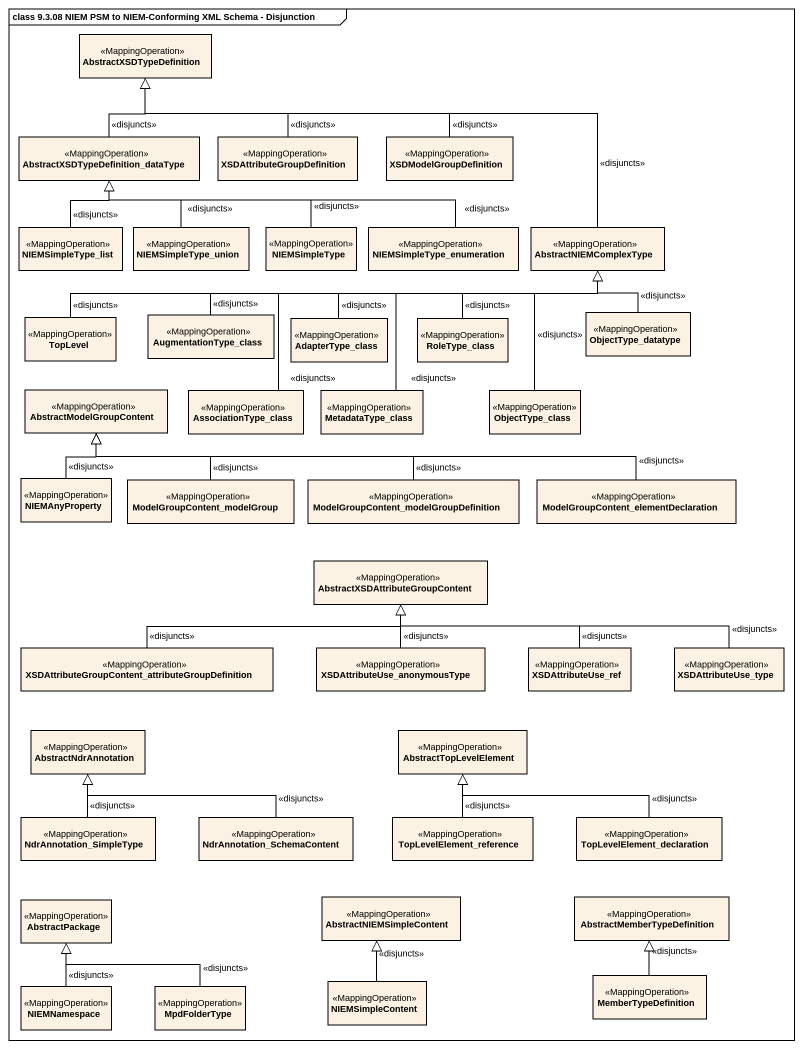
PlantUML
@startuml
mainframe class 9.3.08 NIEM PSM to NIEM-Conforming XML Schema - Disjunction
hide circle
hide empty members
class AbstractXSDTypeDefinition <<MappingOperation>>
class "AbstractXSDTypeDefinition_dataType" as AbstractXSDTypeDefinition_2 <<MappingOperation>>
class XSDAttributeGroupDefinition <<MappingOperation>>
class XSDModelGroupDefinition <<MappingOperation>>
class NIEMSimpleType_list <<MappingOperation>>
class NIEMSimpleType_union <<MappingOperation>>
class NIEMSimpleType <<MappingOperation>>
class NIEMSimpleType_enumeration <<MappingOperation>>
class AbstractNIEMComplexType <<MappingOperation>>
class ObjectType_datatype <<MappingOperation>>
class TopLevel <<MappingOperation>>
class AugmentationType_class <<MappingOperation>>
class AdapterType_class <<MappingOperation>>
class RoleType_class <<MappingOperation>>
class AbstractModelGroupContent <<MappingOperation>>
class AssociationType_class <<MappingOperation>>
class MetadataType_class <<MappingOperation>>
class ObjectType_class <<MappingOperation>>
class NIEMAnyProperty <<MappingOperation>>
class ModelGroupContent_modelGroup <<MappingOperation>>
class "ModelGroupContent_modelGroupDefinition" as ModelGroupContent <<MappingOperation>>
class "ModelGroupContent_elementDeclaration" as ModelGroupContent_2 <<MappingOperation>>
class "AbstractXSDAttributeGroupContent" as AbstractXSDAttributeGroupCon <<MappingOperation>>
class "XSDAttributeGroupContent_attributeGroupDefinition" as XSDAttributeGroupContent <<MappingOperation>>
class "XSDAttributeUse_anonymousType" as XSDAttributeUse <<MappingOperation>>
class XSDAttributeUse_ref <<MappingOperation>>
class XSDAttributeUse_type <<MappingOperation>>
class AbstractNdrAnnotation <<MappingOperation>>
class AbstractTopLevelElement <<MappingOperation>>
class NdrAnnotation_SimpleType <<MappingOperation>>
class NdrAnnotation_SchemaContent <<MappingOperation>>
class TopLevelElement_reference <<MappingOperation>>
class TopLevelElement_declaration <<MappingOperation>>
class AbstractPackage <<MappingOperation>>
class AbstractNIEMSimpleContent <<MappingOperation>>
class AbstractMemberTypeDefinition <<MappingOperation>>
class NIEMNamespace <<MappingOperation>>
class MpdFolderType <<MappingOperation>>
class NIEMSimpleContent <<MappingOperation>>
class MemberTypeDefinition <<MappingOperation>>
AbstractXSDTypeDefinition_2 -up-|> AbstractXSDTypeDefinition : <<disjuncts>>
XSDAttributeGroupDefinition -up-|> AbstractXSDTypeDefinition : <<disjuncts>>
XSDModelGroupDefinition -left-|> AbstractXSDTypeDefinition : <<disjuncts>>
NIEMSimpleType_list -up-|> AbstractXSDTypeDefinition_2 : <<disjuncts>>
NIEMSimpleType_union -up-|> AbstractXSDTypeDefinition_2 : <<disjuncts>>
NIEMSimpleType -left-|> AbstractXSDTypeDefinition_2 : <<disjuncts>>
NIEMSimpleType_enumeration -left-|> AbstractXSDTypeDefinition_2 : <<disjuncts>>
AbstractNIEMComplexType -left-|> AbstractXSDTypeDefinition : <<disjuncts>>
ObjectType_datatype -up-|> AbstractNIEMComplexType : <<disjuncts>>
TopLevel -right-|> AbstractNIEMComplexType : <<disjuncts>>
AugmentationType_class -right-|> AbstractNIEMComplexType : <<disjuncts>>
AdapterType_class -right-|> AbstractNIEMComplexType : <<disjuncts>>
RoleType_class -up-|> AbstractNIEMComplexType : <<disjuncts>>
AssociationType_class -right-|> AbstractNIEMComplexType : <<disjuncts>>
MetadataType_class -up-|> AbstractNIEMComplexType : <<disjuncts>>
ObjectType_class -up-|> AbstractNIEMComplexType : <<disjuncts>>
NIEMAnyProperty -up-|> AbstractModelGroupContent : <<disjuncts>>
ModelGroupContent_modelGroup -up-|> AbstractModelGroupContent : <<disjuncts>>
ModelGroupContent -left-|> AbstractModelGroupContent : <<disjuncts>>
ModelGroupContent_2 -left-|> AbstractModelGroupContent : <<disjuncts>>
XSDAttributeGroupContent -right-|> AbstractXSDAttributeGroupCon : <<disjuncts>>
XSDAttributeUse -up-|> AbstractXSDAttributeGroupCon : <<disjuncts>>
XSDAttributeUse_ref -left-|> AbstractXSDAttributeGroupCon : <<disjuncts>>
XSDAttributeUse_type -left-|> AbstractXSDAttributeGroupCon : <<disjuncts>>
NdrAnnotation_SimpleType -up-|> AbstractNdrAnnotation : <<disjuncts>>
NdrAnnotation_SchemaContent -left-|> AbstractNdrAnnotation : <<disjuncts>>
TopLevelElement_reference -up-|> AbstractTopLevelElement : <<disjuncts>>
TopLevelElement_declaration -left-|> AbstractTopLevelElement : <<disjuncts>>
NIEMNamespace -up-|> AbstractPackage : <<disjuncts>>
MpdFolderType -up-|> AbstractPackage : <<disjuncts>>
NIEMSimpleContent -up-|> AbstractNIEMSimpleContent : <<disjuncts>>
MemberTypeDefinition -up-|> AbstractMemberTypeDefinition : <<disjuncts>>
@enduml
